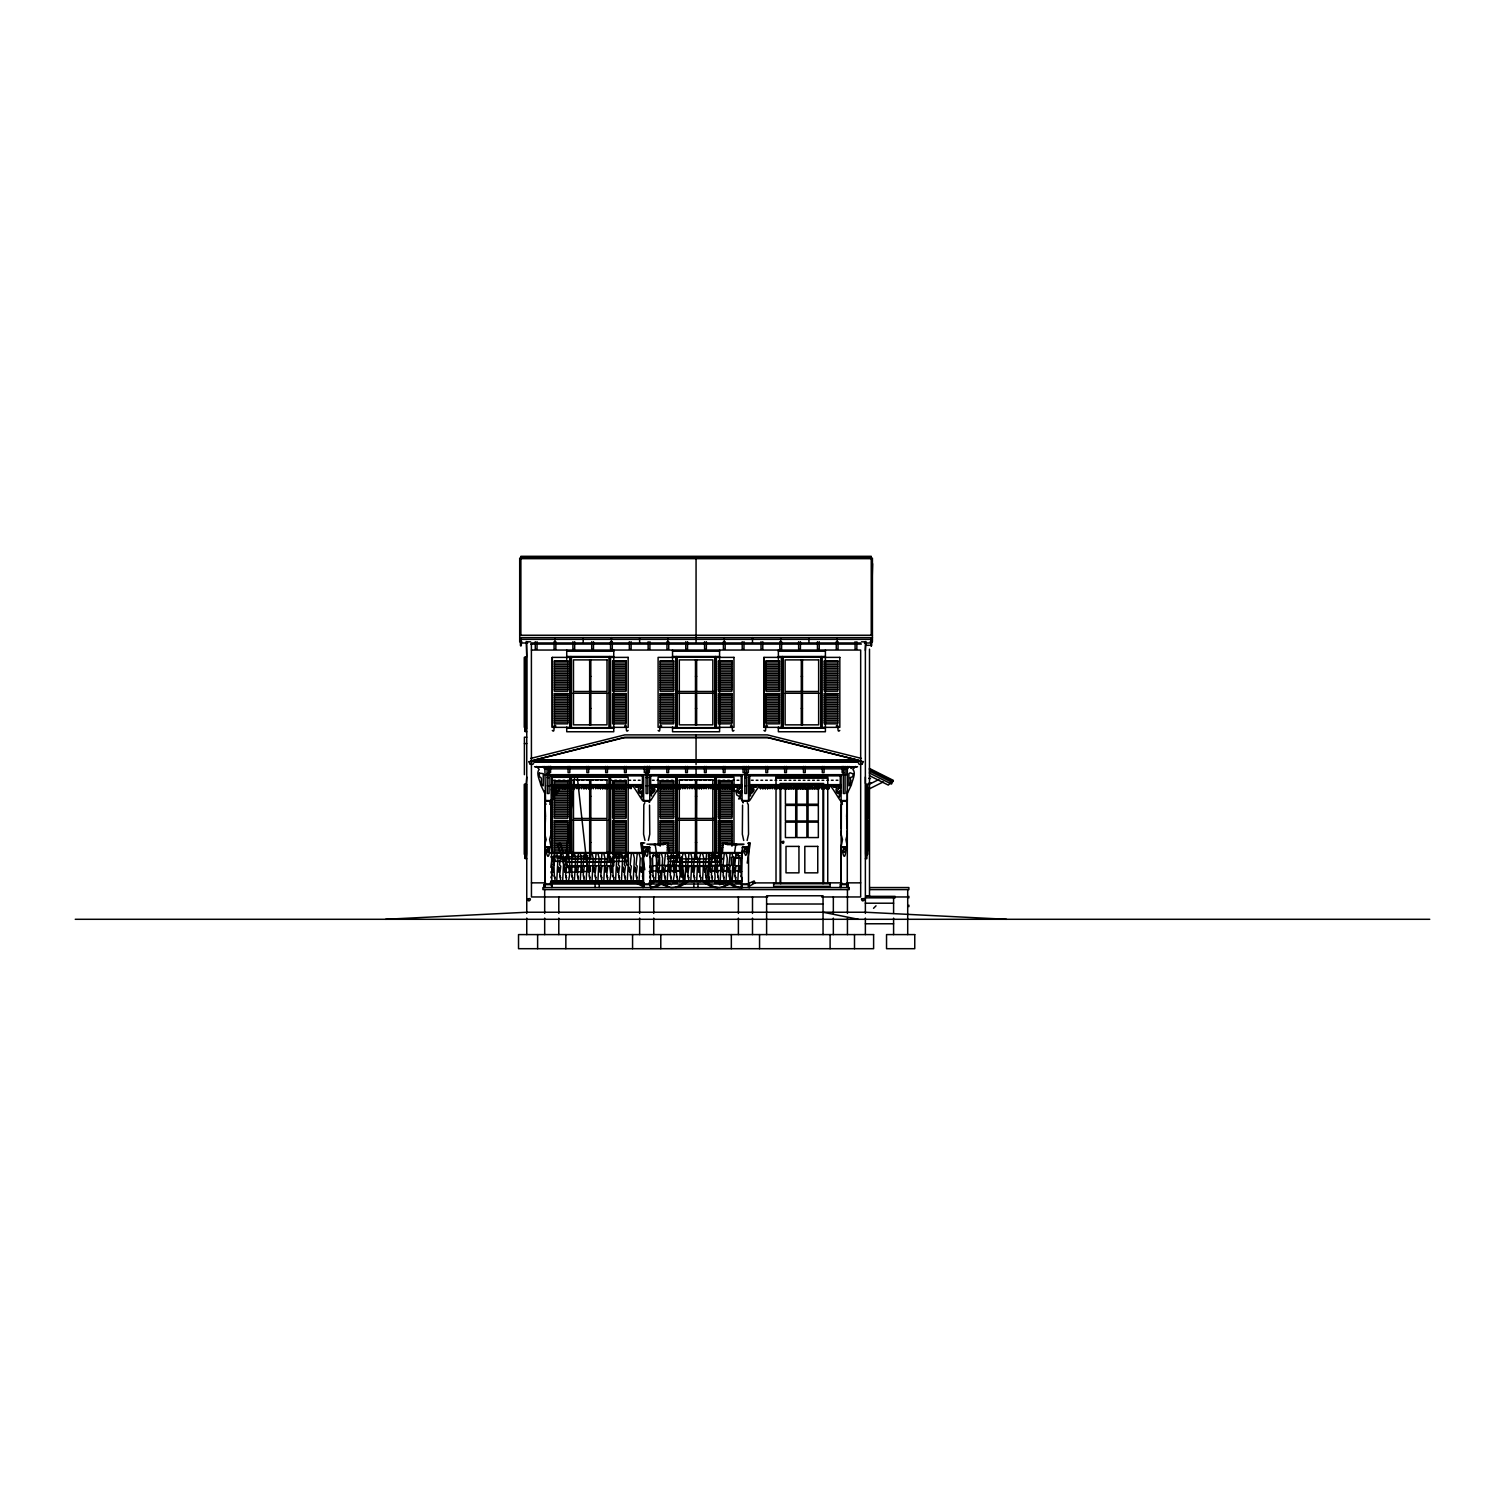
<?xml version="1.0" encoding="UTF-8"?>
<svg xmlns="http://www.w3.org/2000/svg" width="1505" height="1505" viewBox="0 0 1505 1505"><rect width="100%" height="100%" fill="white"/><g stroke="black" fill="none" stroke-linecap="round" stroke-linejoin="round"><path stroke-width="1.5" d="M845.377 800.98L847.315 800.547L847.296 766.44L847.296 774.68L544.829 774.68M525.057 726.031L525.038 731.28M525.057 853.015L525.038 858.264M742.341 884.018L741.476 887.555L741.476 884.601L749.396 884.601L748.662 884.018L749.396 887.555L748.662 884.018L544.678 884.018L543.945 887.555L543.945 884.601L551.884 884.601L551.131 884.018L551.884 887.555L550.999 774.68M650.198 887.517A69.606 34.803 -90 0 0 654.43 886.577L661.128 882.814L663.667 882.814L656.97 886.577A69.606 34.803 -90 0 1 650.611 887.593L649.765 847.127M748.662 884.018L748.531 887.555L748.531 847.127M544.81 833.845L545.487 817.629M841.126 833.845L841.314 830.741M566.256 853.015L573.744 787.454M573.8 784.763L574.797 775.602M706.541 881.497L709.231 857.323M709.081 881.497L709.57 877.152M729.455 881.497L730.659 870.643L710.285 870.643M731.994 881.497L734.685 857.323M624.631 726.031C627.905 722.325 624.688 734.139 628.149 730.433M624.631 860.07C627.905 856.364 624.688 868.178 628.149 864.472M730.452 726.031C733.913 722.325 730.696 734.139 733.97 730.433M836.272 726.031C839.545 722.325 836.329 734.139 839.79 730.433M550.981 834.24L549.607 839.639L550.886 846.167M847.315 834.24L845.923 839.639L847.221 846.167M725.861 842.951L723.322 842.951L721.215 856.59L716.982 856.119M734.591 852.451L735.851 844.192L737.3 844.644M747.195 863.099L750.243 843.252L748.775 842.951C748.568 849.253 745.652 858.922 745.088 854.125C740.855 850.908 747.628 844.568 747.439 851.134M741.476 887.555L742.341 847.127M840.26 885.203L840.994 884.018L840.241 887.555L840.975 884.018L847.447 884.018L848.18 887.555L847.428 884.018L848.18 885.203L847.315 884.018L848.162 884.601L840.241 884.601L841.107 884.018M554.461 791.536C552.391 795.806 550.096 781.189 552.542 795.995C552.166 792.533 553.934 794.734 556.286 790.163C556.587 784.632 550.322 791.066 554.611 789.975C551.695 788.413 558.035 788.94 554.461 791.103M568.25 787.454L567.479 788.789L566.689 787.454M613.494 787.642C613.946 784.5 611.839 791.16 611.369 787.454M674.071 787.454C672.49 787.792 671.738 787.792 670.158 787.454M718.75 787.454L717.979 788.789L717.189 787.454M571.392 858.207L572.615 853.297M683.138 853.297L681.916 858.207L682.461 875.684A2.239 2.239 0 0 0 683.138 877.697L683.138 881.422L679.018 881.422L680.166 874.762L679.112 866.165L680.241 864.886L680.241 858.207L679.018 856.815L679.301 820.244M841.351 804.78L842.386 804.197L841.408 802.353M570.828 787.792L569.831 788.789L569.041 787.454M589.64 787.792L588.643 788.789L587.853 787.454M676.648 787.792L675.651 788.789L674.861 787.454M695.461 787.792C692.902 787.077 693.222 788.244 691.322 787.454M841.22 846.167L842.518 839.639L841.126 834.24M550.811 830.741L550.981 833.845M847.127 830.741L847.315 833.845M550.868 877.697L552.015 874.762L550.868 871.884M649.633 877.697L650.781 874.762L649.633 871.884M554.423 798.967L551.884 798.478L550.999 801.13M841.314 829.029L841.351 805.119M525.283 728.307L525.283 731.693L526.75 731.75M525.283 855.292L525.283 858.678L526.75 858.734M873.54 908.305L876.023 905.803M561.591 786.08L554.367 786.475M660.356 786.08C656.744 790.464 652.643 797.706 650.649 800.472L649.765 801.13L649.765 774.68M759.385 786.08C755.679 790.388 751.748 797.763 749.697 800.472L748.813 801.13L748.813 774.68M550.868 867.35L552.279 856.721L552.354 861.387L569.962 861.387M649.633 867.35L650.856 864.886L650.856 858.207L649.633 856.815M555.891 795.336C558.129 790.539 558.882 790.106 560.932 786.325M543.945 884.601L544.81 884.018L544.829 887.555L544.829 847.127L550.266 846.976M550.811 829.029L550.755 804.78L549.739 804.197C553.727 799.945 542.082 799.926 546.052 804.197L545.036 804.78L545.544 816.82M861.989 764.145L863.456 761.605L528.669 761.605L530.136 764.145M564.337 787.454L565.127 788.789L565.899 787.454M571.166 787.642L570.997 786.551L570.828 787.642M578.447 787.454C580.027 787.792 580.78 787.792 582.36 787.454M583.15 787.454L583.94 788.789L584.711 787.454M585.501 787.454L586.292 788.789L587.063 787.454M590.205 787.454C591.785 787.792 592.537 787.792 594.118 787.454M594.908 787.454C596.488 787.792 597.24 787.792 598.821 787.454M599.611 787.454L600.401 788.789L601.172 787.454M601.962 787.454L602.752 788.789L603.524 787.454M604.314 787.454L605.104 788.789L605.875 787.454M606.666 787.454C607.136 791.16 609.243 784.5 608.791 787.642M616.072 787.454C617.652 787.792 618.405 787.792 619.985 787.454M620.775 787.454L621.565 788.789L622.336 787.454M623.126 787.454L623.917 788.789L624.688 787.454M625.478 787.454L626.268 788.789L627.039 787.454M627.83 787.454C629.316 786.776 631.141 789.899 632.138 785.836M663.103 787.454L663.893 788.789L664.664 787.454M665.455 787.454C667.035 787.792 667.787 787.792 669.368 787.454M677.212 787.454L678.002 788.789L678.774 787.454M679.564 787.454L680.354 788.789L681.125 787.454M681.916 787.454C683.496 787.792 684.248 787.792 685.829 787.454M686.619 787.454C688.199 787.792 688.951 787.792 690.532 787.454M696.025 787.454L696.815 788.789L697.586 787.454M698.376 787.454L699.167 788.789L699.938 787.454M700.728 787.454L701.518 788.789L702.289 787.454M703.08 787.454C704.66 787.792 705.412 787.792 706.993 787.454M707.783 787.454C709.363 787.792 710.115 787.792 711.696 787.454M712.486 787.454L713.276 788.789L714.047 787.454M714.837 787.454L715.627 788.789L716.399 787.454M719.541 787.454C721.121 787.792 721.873 787.792 723.454 787.454M724.244 787.454C725.824 787.792 726.576 787.792 728.157 787.454M728.947 787.454L730 788.658L730.903 785.836M762.151 787.454L762.922 788.789L763.693 787.454M764.502 787.454L765.274 788.789L766.045 787.454M766.854 787.454L767.625 788.789L768.397 787.454M769.206 787.454C770.786 787.792 771.519 787.792 773.1 787.454M773.909 787.454C774.379 791.16 776.486 784.5 776.034 787.642M778.612 787.454C779.082 791.16 781.189 784.5 780.738 787.642M783.315 787.454L784.086 788.789L784.857 787.454M785.666 787.454L786.438 788.789L787.209 787.454M788.018 787.454L788.789 788.789L789.561 787.454M790.37 787.454C791.95 787.792 792.684 787.792 794.264 787.454M795.073 787.454C796.653 787.792 797.387 787.792 798.967 787.454M799.776 787.454L800.547 788.789L801.318 787.454M802.127 787.454L802.899 788.789L803.67 787.454M804.479 787.454L805.25 788.789L806.022 787.454M806.831 787.454C808.411 787.792 809.144 787.792 810.725 787.454M811.534 787.454C813.114 787.792 813.848 787.792 815.428 787.454M816.237 787.454C817.817 787.792 818.551 787.792 820.131 787.454M820.94 787.454L821.711 788.789L822.483 787.454M823.291 787.454L824.063 788.789L824.834 787.454M825.643 787.454L826.414 788.789L827.186 787.454M643.594 884.018L642.71 887.555L643.312 881.083L550.868 881.083M613.758 856.815L612.535 858.207L613.081 875.684A2.239 2.239 0 0 0 613.758 877.697L613.758 881.422L609.657 881.422L610.804 874.762L609.732 866.165L610.88 864.886L610.88 858.207L609.657 856.815M677.25 856.815L676.027 858.207L676.573 875.684A2.239 2.239 0 0 0 677.25 877.697L677.25 881.422L673.149 881.422L674.296 874.762L673.224 866.165L674.372 864.886L673.149 853.297M718.412 856.815L717.189 858.207L717.735 875.684A2.239 2.239 0 0 0 718.412 877.697L718.412 881.422L714.292 881.422C716.7 875.477 712.58 869.815 715.515 864.886L715.458 776.43L676.667 776.43L676.667 862.271M727.799 884.169L723.755 886.295M730.339 884.169L719.973 887.593A69.606 34.803 -90 0 1 713.615 886.577L706.917 882.814L704.378 882.814L711.075 886.577A69.606 34.803 -90 0 0 717.434 887.593M555.853 726.031C552.354 722.344 555.646 734.101 552.316 730.433M661.673 726.031C658.174 722.344 661.466 734.101 658.136 730.433M767.494 726.031C763.994 722.344 767.287 734.101 763.957 730.433M553.69 862.045L554.329 859.449L555.853 860.07M552.316 864.472L553.953 864.923L554.085 861.838M649.539 805.119L649.765 834.24L648.373 840.448M847.089 805.119L846.581 816.82M869.589 784.143L878.882 779.496M869.495 788.789L883.266 781.904M851.924 768.284L850.814 768.415M561.591 785.836L562.494 788.658L563.547 787.454M571.166 787.792L572.182 788.789L572.954 787.454M573.518 787.792C576.076 787.077 575.757 788.244 577.657 787.454M608.791 787.792L609.807 788.789L610.579 787.454M613.494 787.792L614.51 788.789L615.282 787.454M660.356 785.836L661.259 788.658L662.313 787.454M759.385 785.836L760.307 788.658L761.342 787.454M776.034 787.792L777.032 788.789L777.803 787.454M780.738 787.792L781.735 788.789L782.506 787.454M827.769 787.792L829.029 788.658L829.951 785.836M725.542 882.739L719.484 884.733M749.208 886.295L754.946 882.908L754.306 881.065A5.813 2.897 -90 0 0 753.723 881.121L746.988 884.319M734.12 788.564L734.045 791.329L735.682 790.445L736.773 795.016L739.858 796.766L738.654 798.967L741.194 798.478L742.078 801.13L742.078 774.68M653.659 844.644L655.108 844.192L657.008 856.59M530.644 761.003L624.782 737.243L767.343 737.243L861.481 761.003M871.696 642.296L870.379 641.694M530.663 758.426L624.782 734.892L767.343 734.892L861.443 758.426M535.724 759.799L623.597 737.826M549.08 800.98L550.999 800.547L544.829 800.547L546.729 800.98M647.846 800.98L649.765 800.547L643.594 800.547L645.495 800.98M546.729 847.127L544.829 847.578L550.999 847.578L549.08 847.127M746.612 800.98L748.531 800.547L742.341 800.547L744.26 800.98M645.495 847.127L643.594 847.578L649.765 847.578L647.846 847.127M744.26 847.127L742.341 847.578L748.531 847.578L746.612 847.127M843.026 847.127L841.107 847.578L847.296 847.578L845.377 847.127M644.78 869.721L640.716 843.252L644.723 842.951M669.029 852.037L667.637 842.951L663.63 843.252L663.837 844.644L649.577 844.644M557.866 845.189L560.744 844.738M866.203 895.983L869.495 895.964L869.495 649.144M651.74 866.09L655.71 865.62M665.361 865.996L669.913 865.431M652.756 855.649L656.989 855.179M655.296 855.649L659.547 855.179M667.185 856.59L679.903 855.179M669.725 856.59L673.977 856.119M677.72 857.549L667.505 858.678L678.228 857.775M649.257 871.508L655.71 870.849M659.961 871.715L670.477 870.643L670.101 867.181M672.566 871.715L679.018 871.056M846.562 846.976L841.126 847.052L841.107 887.555L840.975 884.018M562.23 859.374L590.148 857.775L589.998 855.724M564.732 867.538L590.355 865.977L590.355 871.245L566.256 872.467L557.433 843.797L560.368 843.496L563.359 853.241M561.591 857.304L587.815 855.856M385.656 919.292L526.75 912.237L865.375 912.237L1006.469 919.292M865.958 895.945L869.495 895.814M520.88 558.073L871.245 558.073M520.88 557.038L871.245 557.038M520.88 558.656L871.245 558.656M871.997 584.843L872.58 563.679M519.695 635.242L872.43 635.242M519.695 637.593L872.43 637.593M520.88 639.343L871.245 639.343L871.188 642.221M521.746 641.694L520.429 642.296M527.578 641.826L530.625 641.826M861.5 641.826L864.547 641.826M871.696 642.447L870.379 641.92M520.88 642.992L527.691 642.992M860.672 642.955L531.397 642.955L531.453 896.961L767.644 896.961M864.434 642.992L871.245 642.992L871.188 645.852M530.776 644.084L535.272 644.084M537.04 644.084L554.085 644.084M555.853 644.084L572.897 644.084M574.665 644.084L591.71 644.084M593.478 644.084L610.522 644.084M612.29 644.084L629.335 644.084M631.103 644.084L648.147 644.084M649.915 644.084L666.96 644.084M668.728 644.084L685.772 644.084M687.54 644.084L704.585 644.084M706.353 644.084L723.397 644.084M725.165 644.084L742.21 644.084M743.978 644.084L761.022 644.084M762.79 644.084L779.835 644.084M781.603 644.084L798.647 644.084M800.415 644.084L817.46 644.084M819.228 644.084L836.272 644.084M838.04 644.084L855.085 644.084M856.853 644.084L861.349 644.084M865.958 645.288L869.495 645.288M531.453 650.047L860.672 650.047L860.672 896.961L821.636 896.961M865.375 650.386L865.958 641.544M566.727 651.214L613.758 651.214M672.547 651.214L719.578 651.214M778.367 651.214L825.398 651.214M526.75 656.5L526.167 641.544M566.727 656.5L613.758 656.5M672.547 656.5L719.578 656.5M778.367 656.5L825.398 656.5M552.279 657.384L569.962 657.384L569.962 727.348L552.279 727.348L552.279 657.384L552.354 727.348M763.919 657.384L781.603 657.384L781.603 727.348L763.919 727.348L763.919 657.384L763.994 727.348M524.737 660.921L525.847 660.921M554.367 661.241L567.874 661.241M612.61 661.241L626.118 661.241M660.187 661.241L673.694 661.241M718.431 661.241L731.938 661.241M766.007 661.241L779.515 661.241M824.251 661.241L837.758 661.241M554.367 663.009L567.874 663.009M612.61 663.009L626.118 663.009M660.187 663.009L673.694 663.009M718.431 663.009L731.938 663.009M766.007 663.009L779.515 663.009M824.251 663.009L837.758 663.009M554.367 664.777L567.874 664.777M612.61 664.777L626.118 664.777M660.187 664.777L673.694 664.777M718.431 664.777L731.938 664.777M766.007 664.777L779.515 664.777M824.251 664.777L837.758 664.777M554.367 666.546L567.874 666.546M612.61 666.546L626.118 666.546M660.187 666.546L673.694 666.546M718.431 666.546L731.938 666.546M766.007 666.546L779.515 666.546M824.251 666.546L837.758 666.546M554.367 668.295L567.874 668.295M612.61 668.295L626.118 668.295M660.187 668.295L673.694 668.295M718.431 668.295L731.938 668.295M766.007 668.295L779.515 668.295M824.251 668.295L837.758 668.295M554.367 670.064L567.874 670.064M612.61 670.064L626.118 670.064M660.187 670.064L673.694 670.064M718.431 670.064L731.938 670.064M766.007 670.064L779.515 670.064M824.251 670.064L837.758 670.064M554.367 671.832L567.874 671.832M612.61 671.832L626.118 671.832M660.187 671.832L673.694 671.832M718.431 671.832L731.938 671.832M766.007 671.832L779.515 671.832M824.251 671.832L837.758 671.832M554.367 673.6L567.874 673.6M612.61 673.6L626.118 673.6M660.187 673.6L673.694 673.6M718.431 673.6L731.938 673.6M766.007 673.6L779.515 673.6M824.251 673.6L837.758 673.6M554.367 675.35L567.874 675.35M612.61 675.35L626.118 675.35M660.187 675.35L673.694 675.35M718.431 675.35L731.938 675.35M766.007 675.35L779.515 675.35M824.251 675.35L837.758 675.35M589.659 676.347L590.825 676.347M695.479 676.347L696.646 676.347M801.3 676.347L802.466 676.347M554.367 677.118L567.874 677.118M612.61 677.118L626.118 677.118M660.187 677.118L673.694 677.118M718.431 677.118L731.938 677.118M766.007 677.118L779.515 677.118M824.251 677.118L837.758 677.118M554.367 678.887L567.874 678.887M612.61 678.887L626.118 678.887M660.187 678.887L673.694 678.887M718.431 678.887L731.938 678.887M766.007 678.887L779.515 678.887M824.251 678.887L837.758 678.887M554.367 680.655L567.874 680.655M612.61 680.655L626.118 680.655M660.187 680.655L673.694 680.655M718.431 680.655L731.938 680.655M766.007 680.655L779.515 680.655M824.251 680.655L837.758 680.655M554.367 682.405L567.874 682.405M612.61 682.405L626.118 682.405M660.187 682.405L673.694 682.405M718.431 682.405L731.938 682.405M766.007 682.405L779.515 682.405M824.251 682.405L837.758 682.405M554.367 684.173L567.874 684.173M612.61 684.173L626.118 684.173M660.187 684.173L673.694 684.173M718.431 684.173L731.938 684.173M766.007 684.173L779.515 684.173M824.251 684.173L837.758 684.173M554.367 685.941L567.874 685.941M612.61 685.941L626.118 685.941M660.187 685.941L673.694 685.941M718.431 685.941L731.938 685.941M766.007 685.941L779.515 685.941M824.251 685.941L837.758 685.941M554.367 687.71L567.874 687.71M612.61 687.71L626.118 687.71M660.187 687.71L673.694 687.71M718.431 687.71L731.938 687.71M766.007 687.71L779.515 687.71M824.251 687.71L837.758 687.71M554.367 689.459L567.874 689.459M612.61 689.459L626.118 689.459M660.187 689.459L673.694 689.459M718.431 689.459L731.938 689.459M766.007 689.459L779.515 689.459M824.251 689.459L837.758 689.459M524.737 691.19L525.847 691.19M677.25 691.491L714.875 691.491M571.43 693.259L609.055 693.259M677.25 693.259L714.875 693.259M783.07 693.259L820.695 693.259M524.737 693.542L525.847 693.542M554.367 693.899L567.874 693.899M612.61 693.899L626.118 693.899M660.187 693.899L673.694 693.899M718.431 693.899L731.938 693.899M766.007 693.899L779.515 693.899M824.251 693.899L837.758 693.899M554.367 695.667L567.874 695.667M612.61 695.667L626.118 695.667M660.187 695.667L673.694 695.667M718.431 695.667L731.938 695.667M766.007 695.667L779.515 695.667M824.251 695.667L837.758 695.667M554.367 697.436L567.874 697.436M612.61 697.436L626.118 697.436M660.187 697.436L673.694 697.436M718.431 697.436L731.938 697.436M766.007 697.436L779.515 697.436M824.251 697.436L837.758 697.436M554.367 699.204L567.874 699.204M612.61 699.204L626.118 699.204M660.187 699.204L673.694 699.204M718.431 699.204L731.938 699.204M766.007 699.204L779.515 699.204M824.251 699.204L837.758 699.204M554.367 700.954L567.874 700.954M612.61 700.954L626.118 700.954M660.187 700.954L673.694 700.954M718.431 700.954L731.938 700.954M766.007 700.954L779.515 700.954M824.251 700.954L837.758 700.954M554.367 702.722L567.874 702.722M612.61 702.722L626.118 702.722M660.187 702.722L673.694 702.722M718.431 702.722L731.938 702.722M766.007 702.722L779.515 702.722M824.251 702.722L837.758 702.722M554.367 704.491L567.874 704.491M612.61 704.491L626.118 704.491M660.187 704.491L673.694 704.491M718.431 704.491L731.938 704.491M766.007 704.491L779.515 704.491M824.251 704.491L837.758 704.491M554.367 706.259L567.874 706.259M612.61 706.259L626.118 706.259M660.187 706.259L673.694 706.259M718.431 706.259L731.938 706.259M766.007 706.259L779.515 706.259M824.251 706.259L837.758 706.259M554.367 708.008L567.874 708.008M612.61 708.008L626.118 708.008M660.187 708.008L673.694 708.008M718.431 708.008L731.938 708.008M766.007 708.008L779.515 708.008M824.251 708.008L837.758 708.008M589.659 708.385L590.825 708.385M695.479 708.385L696.646 708.385M801.3 708.385L802.466 708.385M554.367 709.777L567.874 709.777M612.61 709.777L626.118 709.777M660.187 709.777L673.694 709.777M718.431 709.777L731.938 709.777M766.007 709.777L779.515 709.777M824.251 709.777L837.758 709.777M554.367 711.545L567.874 711.545M612.61 711.545L626.118 711.545M660.187 711.545L673.694 711.545M718.431 711.545L731.938 711.545M766.007 711.545L779.515 711.545M824.251 711.545L837.758 711.545M554.367 713.314L567.874 713.314M612.61 713.314L626.118 713.314M660.187 713.314L673.694 713.314M718.431 713.314L731.938 713.314M766.007 713.314L779.515 713.314M824.251 713.314L837.758 713.314M554.367 715.063L567.874 715.063M612.61 715.063L626.118 715.063M660.187 715.063L673.694 715.063M718.431 715.063L731.938 715.063M766.007 715.063L779.515 715.063M824.251 715.063L837.758 715.063M554.367 716.832L567.874 716.832M612.61 716.832L626.118 716.832M660.187 716.832L673.694 716.832M718.431 716.832L731.938 716.832M766.007 716.832L779.515 716.832M824.251 716.832L837.758 716.832M554.367 718.6L567.874 718.6M612.61 718.6L626.118 718.6M660.187 718.6L673.694 718.6M718.431 718.6L731.938 718.6M766.007 718.6L779.515 718.6M824.251 718.6L837.758 718.6M554.367 720.368L567.874 720.368M612.61 720.368L626.118 720.368M660.187 720.368L673.694 720.368M718.431 720.368L731.938 720.368M766.007 720.368L779.515 720.368M824.251 720.368L837.758 720.368M554.367 722.118L567.874 722.118M612.61 722.118L626.118 722.118M660.187 722.118L673.694 722.118M718.431 722.118L731.938 722.118M766.007 722.118L779.515 722.118M824.251 722.118L837.758 722.118M524.737 723.83L525.847 723.83M675.783 727.348L658.099 727.348L658.099 657.384L675.783 657.384L675.707 727.348M525.038 728.232L526.75 728.232M566.727 728.232L613.758 728.232M672.547 728.232L719.578 728.232M778.367 728.232L825.398 728.232M526.75 737.205L524.398 737.205L524.398 774.68M622.43 737.826L769.695 737.826M524.398 743.564L526.75 743.564M857.643 759.837L534.463 759.837L534.538 762.151L857.568 762.151L857.568 759.799L534.538 759.799L534.463 761.605A2.86 2.86 0 0 1 534.369 762.339M534.538 760.382L857.568 760.382M534.538 766.741L857.568 766.741M547.03 768.829L544.528 768.829L543.023 766.44M568.062 768.829L550.849 768.829L550.849 766.44M569.812 768.829L586.875 768.829M588.624 768.829L605.687 768.829M607.437 768.829L624.5 768.829M626.249 768.829L644.309 768.829M666.828 768.829L649.614 768.829L649.614 766.44M668.577 768.829L685.64 768.829M687.39 768.829L704.453 768.829M706.202 768.829L723.265 768.829M725.015 768.829L743.075 768.829M765.857 768.829L748.643 768.829L748.643 766.44M767.625 768.829L784.669 768.829M786.438 768.829L803.482 768.829M805.25 768.829L822.294 768.829M824.063 768.829L842.123 768.829M845.076 768.829L847.578 768.829L849.102 766.44M547.312 769.337L549.08 769.337M646.078 769.337L647.846 769.337M744.843 769.337L746.612 769.337M843.327 769.337L845.076 769.337M646.078 772.611L644.309 772.611L644.309 766.44M744.843 772.611L743.075 772.611L743.075 766.44M746.612 772.611L748.361 772.611L748.361 766.44M843.891 772.611L842.123 772.611L842.123 766.44M547.312 773.363L549.08 773.363M646.078 773.363L647.846 773.363M744.843 773.363L746.612 773.363M550.999 775.846L643.312 775.846M649.765 775.846L742.078 775.846M748.813 775.846L841.107 775.846M526.75 777.032L526.167 783.484M865.375 777.032L865.375 783.484M675.783 777.314L658.099 777.314L658.174 845.039M547.312 777.539L549.08 777.539M646.078 777.539L647.846 777.539M744.843 777.539L746.612 777.539M776.016 778.198L827.75 778.198M868.667 778.386L870.53 778.518M553.652 780.267L555.42 780.267M558.355 780.267L560.123 780.267M563.058 780.267L564.827 780.267M567.761 780.267L569.53 780.267M572.464 780.267L574.233 780.267M577.168 780.267L578.936 780.267M581.871 780.267L583.639 780.267M586.574 780.267L588.342 780.267M591.277 780.267L593.045 780.267M595.98 780.267L597.748 780.267M600.683 780.267L602.452 780.267M605.386 780.267L607.155 780.267M610.089 780.267L611.858 780.267M614.793 780.267L616.561 780.267M619.496 780.267L621.264 780.267M624.199 780.267L625.967 780.267M628.902 780.267L630.67 780.267M633.605 780.267L635.373 780.267M638.308 780.267L640.077 780.267M652.418 780.267L654.186 780.267M657.121 780.267L658.889 780.267M661.824 780.267L663.592 780.267M666.527 780.267L668.295 780.267M671.23 780.267L672.998 780.267M675.933 780.267L677.702 780.267M680.636 780.267L682.405 780.267M685.339 780.267L687.108 780.267M690.043 780.267L691.811 780.267M694.746 780.267L696.514 780.267M699.449 780.267L701.217 780.267M704.152 780.267L705.92 780.267M708.855 780.267L710.623 780.267M713.558 780.267L715.327 780.267M718.261 780.267L720.03 780.267M722.964 780.267L724.733 780.267M727.668 780.267L729.436 780.267M732.371 780.267L734.139 780.267M737.074 780.267L738.842 780.267M751.465 780.267L753.234 780.267M756.168 780.267L757.937 780.267M760.872 780.267L762.64 780.267M765.575 780.267L767.343 780.267M770.278 780.267L772.046 780.267M774.981 780.267L776.749 780.267M779.684 780.267L781.452 780.267M784.387 780.267L786.156 780.267M789.09 780.267L790.859 780.267M793.793 780.267L795.562 780.267M798.497 780.267L800.265 780.267M803.2 780.267L804.968 780.267M807.903 780.267L809.671 780.267M812.606 780.267L814.374 780.267M817.309 780.267L819.077 780.267M822.012 780.267L823.781 780.267M826.715 780.267L828.484 780.267M831.418 780.267L833.187 780.267M836.122 780.267L837.89 780.267M554.367 781.17L567.874 781.17M612.61 781.17L626.118 781.17M660.187 781.17L673.694 781.17M718.431 781.17L731.938 781.17M554.367 782.939L567.874 782.939M612.61 782.939L626.118 782.939M660.187 782.939L673.694 782.939M718.431 782.939L731.938 782.939M868.78 783.183L871.15 783.183M780.719 784.086L823.047 784.086M550.999 784.669L643.312 784.669M649.765 784.669L742.078 784.669M748.813 784.669L841.107 784.669M547.312 785.836L549.08 785.836M550.999 785.836L643.312 785.836M646.078 785.836L647.846 785.836M649.765 785.836L742.078 785.836M744.843 785.836L746.612 785.836M748.813 785.836L841.107 785.836M612.61 786.475L619.364 786.475M666.941 786.475L673.694 786.475M720.669 786.475L732.145 786.325L734.12 788.263M524.737 787.905L525.847 787.905M866.316 787.905L867.651 787.905L867.651 818.174L866.316 818.174M554.367 788.225L567.874 788.225M612.61 788.225L626.118 788.225M660.187 788.225L673.694 788.225M718.431 788.225L731.938 788.225M795.712 788.789L785.422 788.789L785.422 804.216L795.712 804.216L795.844 785.836M554.367 789.993L567.874 789.993M612.61 789.993L626.118 789.993M660.187 789.993L673.694 789.993M718.431 789.993L731.938 789.993M554.367 791.762L567.874 791.762M612.61 791.762L626.118 791.762M660.187 791.762L673.694 791.762M718.431 791.762L731.938 791.762M544.829 793.492L540.765 785.008C540.333 781.396 535.554 773.119 539.204 769.488L536.589 766.44M554.367 793.53L567.874 793.53M612.61 793.53L626.118 793.53M660.187 793.53L673.694 793.53M718.431 793.53L731.938 793.53M847.296 793.492L851.36 785.008C851.792 781.396 856.571 773.119 852.902 769.488L855.517 766.44M554.367 795.28L567.874 795.28M612.61 795.28L626.118 795.28M660.187 795.28L673.694 795.28M718.431 795.28L731.938 795.28M589.659 796.277L590.825 796.277M695.479 796.277L696.646 796.277M554.367 797.048L567.874 797.048M612.61 797.048L626.118 797.048M660.187 797.048L673.694 797.048M718.431 797.048L731.938 797.048M554.367 798.816L567.874 798.816M612.61 798.816L626.118 798.816M660.187 798.816L673.694 798.816M718.431 798.816L731.938 798.816M554.367 800.585L567.874 800.585M612.61 800.585L626.118 800.585M660.187 800.585L673.694 800.585M718.431 800.585L731.938 800.585M847.296 800.547L841.107 800.547L843.026 800.98M644.479 801.13L648.881 801.13M743.225 801.13L747.646 801.13M554.367 802.334L567.874 802.334M612.61 802.334L626.118 802.334M660.187 802.334L673.694 802.334M718.431 802.334L731.938 802.334M554.367 804.103L567.874 804.103M612.61 804.103L626.118 804.103M660.187 804.103L673.694 804.103M718.431 804.103L731.938 804.103M554.367 805.871L567.874 805.871M612.61 805.871L626.118 805.871M660.187 805.871L673.694 805.871M718.431 805.871L731.938 805.871M554.367 807.639L567.874 807.639M612.61 807.639L626.118 807.639M660.187 807.639L673.694 807.639M718.431 807.639L731.938 807.639M554.367 809.389L567.874 809.389M612.61 809.389L626.118 809.389M660.187 809.389L673.694 809.389M718.431 809.389L731.938 809.389M554.367 811.157L567.874 811.157M612.61 811.157L626.118 811.157M660.187 811.157L673.694 811.157M718.431 811.157L731.938 811.157M554.367 812.926L567.874 812.926M612.61 812.926L626.118 812.926M660.187 812.926L673.694 812.926M718.431 812.926L731.938 812.926M554.367 814.694L567.874 814.694M612.61 814.694L626.118 814.694M660.187 814.694L673.694 814.694M718.431 814.694L731.938 814.694M554.367 816.444L567.874 816.444M612.61 816.444L626.118 816.444M660.187 816.444L673.694 816.444M718.431 816.444L731.938 816.444M524.737 818.174L525.847 818.174M677.25 818.475L714.875 818.475M571.43 820.244L609.055 820.244M677.25 820.244L714.875 820.244M524.737 820.526L525.847 820.526M866.316 820.526L867.651 820.526L867.651 850.814L866.316 850.814M554.367 820.883L567.874 820.883M612.61 820.883L626.118 820.883M660.187 820.883L673.694 820.883M718.431 820.883L731.938 820.883M554.367 822.652L567.874 822.652M612.61 822.652L626.118 822.652M660.187 822.652L673.694 822.652M718.431 822.652L731.938 822.652M554.367 824.42L567.874 824.42M612.61 824.42L626.118 824.42M660.187 824.42L673.694 824.42M718.431 824.42L731.938 824.42M554.367 826.189L567.874 826.189M612.61 826.189L626.118 826.189M660.187 826.189L673.694 826.189M718.431 826.189L731.938 826.189M554.367 827.938L567.874 827.938M612.61 827.938L626.118 827.938M660.187 827.938L673.694 827.938M718.431 827.938L731.938 827.938M554.367 829.707L567.874 829.707M612.61 829.707L626.118 829.707M660.187 829.707L673.694 829.707M718.431 829.707L731.938 829.707M554.367 831.475L567.874 831.475M612.61 831.475L626.118 831.475M660.187 831.475L673.694 831.475M718.431 831.475L731.938 831.475M554.367 833.243L567.874 833.243M612.61 833.243L626.118 833.243M660.187 833.243L673.694 833.243M718.431 833.243L731.938 833.243M554.367 834.993L567.874 834.993M612.61 834.993L626.118 834.993M660.187 834.993L673.694 834.993M718.431 834.993L731.938 834.993M554.367 836.761L567.874 836.761M612.61 836.761L626.118 836.761M660.187 836.761L673.694 836.761M718.431 836.761L731.938 836.761M554.367 838.53L567.874 838.53M612.61 838.53L626.118 838.53M660.187 838.53L673.694 838.53M718.431 838.53L731.938 838.53M554.367 840.298L567.874 840.298M612.61 840.298L626.118 840.298M660.187 840.298L673.694 840.298M718.431 840.298L731.938 840.298M554.367 842.048L567.874 842.048M612.61 842.048L626.118 842.048M660.187 842.048L673.694 842.048M718.431 842.048L731.938 842.048M589.659 842.424L590.825 842.424M695.479 842.424L696.646 842.424M665.097 842.951L667.637 842.951M640.716 843.252L643.256 843.252M747.703 843.252L750.243 843.252M554.367 843.816L567.874 843.816M612.61 843.816L626.118 843.816M660.187 843.816L673.694 843.816M718.431 843.816L731.938 843.816M646.943 844.192L665.285 844.192M725.673 844.192L743.997 844.192M743.414 844.644L727.122 844.644L727.329 843.252L723.322 842.951M554.367 845.584L567.874 845.584M612.61 845.584L626.118 845.584M666.941 845.584L673.694 845.584M718.431 845.584L722.927 845.584M644.328 846.976L649.031 846.976M743.094 846.976L747.797 846.976M554.367 847.353L567.874 847.353M612.61 847.353L626.118 847.353M666.941 847.353L673.694 847.353M718.431 847.353L722.927 847.353M554.367 849.102L567.874 849.102M612.61 849.102L626.118 849.102M666.941 849.102L673.694 849.102M718.431 849.102L722.927 849.102M524.737 850.814L525.847 850.814M554.367 850.871L567.874 850.871M612.61 850.871L626.118 850.871M666.941 850.871L673.694 850.871M718.431 850.871L722.927 850.871M550.999 852.564L643.162 852.564M649.765 852.564L741.927 852.564M612.61 852.639L621.621 852.639M550.868 853.297L643.162 853.297M649.633 853.297L741.927 853.297M612.61 854.407L621.621 854.407M525.038 855.216L526.524 855.216M865.601 855.216L867.087 855.216M554.367 856.157L561.12 856.157M612.61 856.157L626.118 856.157M657.064 857.229L659.623 857.229L659.717 865.431L680.091 865.431L679.188 857.323L682.536 857.229M733.876 857.229L731.336 857.229L731.242 865.431L710.868 865.431L711.771 857.323L708.422 857.229L708.498 855.179L712.749 855.649M561.083 857.869L554.329 857.869L554.329 820.526L567.837 820.526L567.837 857.869M612.629 857.869L626.136 857.869L626.136 820.526L612.629 820.526L612.629 853.203M573.48 858.885L607.004 858.885M681.615 858.885L710.511 858.885M865.375 858.734L866.842 858.678L867.087 852.15M669.104 861.387L675.783 861.387M716.342 861.387L720.801 861.387M571.43 861.688L609.055 861.688L609.055 777.032L571.43 777.032L571.938 875.684A2.239 2.239 0 0 0 572.615 877.697L572.615 881.422L568.495 881.422L569.643 874.762L568.589 866.165L569.718 864.886L568.495 853.297M566.727 862.271L613.758 862.271M672.547 862.271L719.578 862.271M682.442 866.391L685.452 866.391M686.092 866.391L697.906 866.391M700.596 866.391L703.907 866.391M705.375 866.391L709.683 866.391M649.633 881.083L742.078 881.083M550.868 881.422L554.969 881.422L554.969 877.697A2.239 2.239 0 0 1 554.292 875.684L553.746 858.207L554.969 853.297M649.633 881.422L653.734 881.422L653.734 877.697A2.239 2.239 0 0 1 653.057 875.684L652.512 858.207L653.734 853.297M550.999 881.968L643.312 881.968M649.765 881.968L742.078 881.968M531.453 882.852L545.562 882.852M550.266 882.852L644.328 882.852M649.031 882.852L653.734 882.852M672.547 882.852L677.25 882.852M714.875 882.852L724.281 882.852M736.039 882.852L740.742 882.852M752.406 882.908L841.859 882.852M846.562 882.852L860.672 882.852M773.664 883.736L830.102 883.736M869.946 887.555L908.888 887.555L908.888 889.606L870.078 889.606M869.946 896.359L895.136 896.359M870.078 896.961L907.703 896.961M865.375 897.845L895.136 897.845M865.375 903.207L893.594 903.207M766.609 904.016L823.047 904.016M75.25 919.292L1429.75 919.292M865.375 923.769L893.594 923.769M545.544 801.13L544.829 766.44M735.249 870.849L741.702 871.508M728.89 871.489L720.481 870.643L721.045 865.431L725.598 865.996M709.796 870.849L718.393 871.715M736.077 855.404L740.328 855.875M736.152 857.549L742.285 858.226M711.056 855.179L721.648 856.345M735.644 857.775L741.777 858.452M713.238 857.549L723.454 858.678L712.73 857.775M735.249 865.62L741.194 866.334M823.047 912.237L858.32 919.292M671.475 884.733L665.417 882.739M768.509 737.826L856.401 759.799M669.292 886.972L663.159 884.169M643.971 884.319L639.945 882.739M643.82 886.972L635.994 882.908M637.236 881.121L637.368 881.178A5.813 2.897 90 0 0 636.653 881.065M644.291 886.295L640.246 884.169M869.363 768.397L893.349 780.38L891.506 784.067L869.269 772.949M869.307 769.337L892.954 781.17M869.401 771.03L891.506 782.092L888.289 785.083L869.495 775.677M742.567 805.119L742.341 834.24L743.733 840.448M660.62 884.169L670.985 887.593A69.606 34.803 90 0 0 677.325 886.577L684.041 882.814L686.581 882.814L679.884 886.577A69.606 34.803 90 0 1 675.651 887.517M696.664 856.815L697.887 858.207L696.664 881.422L700.766 881.422L700.766 877.697A2.239 2.239 0 0 1 700.088 875.684L699.543 858.207L700.766 853.297M550.868 856.815L552.09 858.207M649.765 884.018L650.649 884.601L642.71 884.601L643.463 884.018L643.594 887.555L643.594 847.127M847.127 829.029L846.619 817.629M555.59 795.336C553.896 793.775 551.62 799.042 554.423 798.591M731.938 853.297L733.161 858.207L731.938 881.422L736.039 881.422L734.892 874.762L735.964 866.165L734.816 864.886L736.039 853.297M726.05 853.297L727.272 858.207L726.05 881.422L730.17 881.422L729.022 874.762L730.076 866.165L728.947 864.886L730.17 853.297M720.18 853.297L721.403 858.207L720.18 881.422L724.281 881.422L723.134 874.762L724.206 866.165L723.058 864.886L724.281 853.297M718.412 877.697L717.735 875.684M708.422 853.297L709.645 858.207L708.422 881.422L712.523 881.422L711.376 874.762L712.448 866.165L711.301 864.886L712.523 853.297M702.534 853.297L703.757 858.207L702.534 881.422L706.654 881.422L705.506 874.762L706.56 866.165L705.431 864.886L706.654 853.297M700.766 877.697L700.088 875.684M690.776 853.297L691.999 858.207L690.776 881.422L694.896 881.422L693.749 874.762L694.802 866.165L693.673 864.886L694.896 853.297M684.907 853.297L686.13 858.207L684.907 881.422L689.008 881.422L687.86 874.762L688.933 866.165L687.785 864.886L689.008 853.297M683.138 877.697L682.461 875.684M677.25 877.697L676.573 875.684M667.261 853.297L668.483 858.207L667.261 881.422L671.38 881.422L670.233 874.762L671.286 866.165L670.158 864.886L671.38 853.297M661.391 853.297L662.614 858.207L661.391 881.422L665.492 881.422L664.345 874.762L665.417 866.165L664.269 864.886L665.492 853.297M655.503 853.297L656.726 858.207L655.503 881.422L659.623 881.422L658.475 874.762L659.529 866.165L658.4 864.886L659.623 853.297M653.734 877.697L653.057 875.684M639.042 853.297L640.265 858.207L639.042 881.422L643.162 881.422L641.939 858.207L643.162 856.815L643.162 851.096M633.172 853.297L634.395 858.207L633.172 881.422L637.273 881.422L636.126 874.762L637.198 866.165L636.051 864.886L637.273 853.297M627.284 853.297L628.507 858.207L627.284 881.422L631.404 881.422L630.256 874.762L631.31 866.165L630.181 864.886L631.404 853.297M621.414 853.297L622.637 858.207L621.414 881.422L625.516 881.422L624.368 874.762L625.44 866.165L624.293 864.886L625.516 853.297M615.526 853.297L616.749 858.207L615.526 881.422L619.646 881.422L618.499 874.762L619.552 866.165L618.423 864.886L619.646 853.297M613.758 877.697L613.081 875.684M603.768 853.297L604.991 858.207L603.768 881.422L607.888 881.422L606.741 874.762L607.794 866.165L606.666 864.886L607.888 853.297M597.899 853.297L599.122 858.207L597.899 881.422L602 881.422L600.852 874.762L601.925 866.165L600.777 864.886L602 853.297M592.011 853.297L593.233 858.207L592.011 881.422L596.13 881.422L594.983 874.762L596.036 866.165L594.908 864.886L596.13 853.297M586.141 853.297L587.364 858.207L586.141 881.422L590.242 881.422L589.095 874.762L590.167 866.165L589.019 864.886L590.242 853.297M580.253 853.297L581.476 858.207L580.253 881.422L584.373 881.422L583.225 874.762L584.279 866.165L583.15 864.886L584.373 853.297M574.383 853.297L575.606 858.207L574.383 881.422L578.484 881.422L577.337 874.762L578.409 866.165L577.262 864.886L578.484 853.297M572.615 877.697L571.938 875.684M562.625 853.297L563.848 858.207L562.625 881.422L566.727 881.422L565.579 874.762L566.651 866.165L565.504 864.886L566.727 853.297M556.737 853.297L557.96 858.207L556.737 881.422L560.857 881.422L559.71 874.762L560.763 866.165L559.634 864.886L560.857 853.297M554.969 877.697L554.292 875.684M848.18 885.203L847.447 884.018L847.296 887.555L847.315 790.972M551.112 884.018L551.865 885.203M847.089 804.78L846.431 801.13L841.991 801.13L841.859 802.692M715.515 858.207L714.292 853.297M737.807 853.297L739.03 858.207L737.807 881.422L741.927 881.422L741.927 877.697A2.239 2.239 0 0 1 741.25 875.684L740.705 858.207L741.927 856.815L741.927 851.096M565.165 859.186L567.63 867.369M585.633 858.095L587.42 866.165M649.897 884.018L650.649 887.555M642.184 842.951L644.272 856.59M544.81 834.24L546.202 839.639L544.904 843.571L545.544 846.976M681.727 857.323L684.418 881.497M681.389 877.152L680.674 870.643L660.3 870.643L661.504 881.497M656.274 857.323L657.986 872.712M658.475 877.114L658.964 881.497M577.149 775.621L578.165 784.782M578.484 787.83L586.028 856.1M741.25 875.684L741.344 876.775M908.888 896.359L908.888 897.845M908.888 905.182L908.888 906.65M907.703 889.606L907.703 934.586M893.594 896.961L893.594 913.422M893.594 918.125L893.594 934.586M872.43 558.073L872.43 641.694M871.696 640.791L871.696 645.57M871.245 635.242L871.245 556.304L520.88 556.304L520.88 635.242M871.245 637.593L871.245 645.927M870.812 640.377L870.812 645.57M866.899 787.905L866.899 818.174M866.899 820.526L866.899 850.814M866.786 784.368L866.786 854.332M865.375 641.544L865.375 913.422M865.375 918.125L865.375 934.586M856.853 641.694L856.853 649.05L855.085 649.05L855.085 641.694M856.702 766.741L535.423 766.741M854.501 934.586L854.501 948.696M847.447 889.606L847.447 913.422M847.447 918.125L847.447 934.586M845.076 766.44L845.076 793.492L843.327 793.492L843.327 766.44M841.126 800.284L841.126 886.389M841.107 774.68L841.107 801.13L840.241 800.472C838.153 797.612 834.221 790.652 830.534 785.836M840.241 775.846L840.241 784.669M838.04 641.694L838.04 649.05L836.272 649.05L836.272 641.694M837.156 637.593L837.156 642.296M833.337 896.961L833.337 913.422M833.337 918.125L833.337 934.586M830.102 882.852L830.102 886.37L773.664 886.37L773.664 882.852M830.102 934.586L830.102 948.696M828.766 785.836L828.766 788.789M827.75 882.852L827.75 777.032L776.016 777.032L776.016 882.852M826.414 785.836L826.414 788.789M825.398 650.047L825.398 731.75L778.367 731.75L778.367 727.084M824.063 766.44L824.063 772.611L822.294 772.611L822.294 766.44M824.063 785.836L824.063 788.789M823.63 882.852L823.63 783.484L780.136 783.484L780.136 882.852M823.047 788.789L823.047 883.736M823.047 934.586L823.047 895.776L766.609 895.776L766.609 934.586M821.711 785.836L821.711 788.789M821.279 656.5L821.279 728.232M819.228 641.694L819.228 649.05L817.46 649.05L817.46 641.694M819.36 785.836L819.36 788.789M818.645 693.259L818.645 724.846L785.121 724.846L785.121 693.259M817.008 785.836L817.008 788.789M814.657 785.836L814.657 788.789M812.305 785.836L812.305 788.789M809.953 785.836L809.953 788.789M808.938 637.593L808.938 642.296M807.602 785.836L807.602 788.789M805.25 766.44L805.25 772.611L803.482 772.611L803.482 766.44M805.25 785.836L805.25 788.789M802.899 785.836L802.899 788.789M802.466 659.886L802.466 691.491M802.466 693.259L802.466 724.846M801.3 659.886L801.3 691.491M801.3 693.259L801.3 724.846M800.415 641.694L800.415 649.05L798.647 649.05L798.647 641.694M800.547 785.836L800.547 788.789M798.196 785.836L798.196 788.789M793.492 785.836L793.492 788.789M791.141 785.836L791.141 788.789M788.789 785.836L788.789 788.789M786.438 766.44L786.438 772.611L784.669 772.611L784.669 766.44M786.438 785.836L786.438 788.789M784.086 785.836L784.086 788.789M782.487 656.5L782.487 728.232M781.603 641.694L781.603 649.05L779.835 649.05L779.835 641.694M781.735 785.836L781.735 788.789M781.528 657.384L781.528 727.348M780.719 637.593L780.719 642.296M780.719 786.438L780.719 883.736M779.383 785.836L779.383 788.789M778.367 650.047L778.367 659.378M777.032 785.836L777.032 788.789M774.68 785.836L774.68 788.789M772.328 785.836L772.328 788.789M769.977 785.836L769.977 788.789M767.625 766.44L767.625 772.611L765.857 772.611L765.857 766.44M767.625 785.836L767.625 788.789M765.274 785.836L765.274 788.789M762.79 641.694L762.79 649.05L761.022 649.05L761.022 641.694M762.922 785.836L762.922 788.789M760.571 785.836L760.571 788.789M759.555 934.586L759.555 948.696M752.5 637.593L752.5 642.296M752.5 896.961L752.5 913.422M752.5 918.125L752.5 934.586M749.697 775.846L749.697 784.669M748.531 774.68L748.531 800.98M747.27 802.692L748.305 804.78L748.531 834.24L747.138 840.448M746.612 766.44L746.612 793.492L744.843 793.492L744.843 766.44M743.978 641.694L743.978 649.05L742.21 649.05L742.21 641.694M741.194 775.846L741.194 784.669M738.391 896.961L738.391 913.422M738.391 918.125L738.391 934.586M733.97 845.039L734.007 777.314L716.342 777.314L716.342 784.331M731.957 846.186L731.957 820.526L718.449 820.526L718.449 857.869M731.336 934.586L731.336 948.696M729.737 785.836L729.737 788.789M727.385 785.836L727.385 788.789M725.165 641.694L725.165 649.05L723.397 649.05L723.397 641.694M725.015 766.44L725.015 772.611L723.265 772.611L723.265 766.44M725.034 785.836L725.034 788.789M724.281 637.593L724.281 642.296M722.682 785.836L722.682 788.789M720.331 785.836L720.331 788.789M719.578 650.047L719.578 731.75L672.547 731.75L672.547 727.084M719.578 781.076L719.578 865.789L672.547 865.789L672.547 861.123M717.979 785.836L717.979 788.789M716.342 788.996L716.399 852.056M715.458 656.5L715.458 728.232M714.875 784.086L714.875 777.032L677.25 777.032L677.25 784.086M714.875 788.394L714.875 861.688L677.25 861.688L677.25 788.394M713.276 785.836L713.276 788.789M712.824 691.491L712.824 659.886L679.301 659.886L679.301 691.491M712.824 693.259L712.824 724.846L679.301 724.846L679.301 693.259M712.824 784.368L712.824 779.816L679.301 779.816L679.301 784.368M712.824 788.921L712.824 818.475M712.824 820.244L712.824 858.885M710.924 785.836L710.924 788.789M708.573 785.836L708.573 788.789M706.353 641.694L706.353 649.05L704.585 649.05L704.585 641.694M706.202 766.44L706.202 772.611L704.453 772.611L704.453 766.44M706.221 785.836L706.221 788.789M703.87 785.836L703.87 788.789M701.518 785.836L701.518 788.789M699.167 785.836L699.167 788.789M697.981 884.018L697.981 887.555M696.646 659.886L696.646 691.491M696.646 693.259L696.646 724.846M696.646 779.816L696.646 783.936M696.815 785.836L696.646 818.475M696.646 820.244L696.646 858.885M696.062 558.656L696.062 642.296M696.062 734.892L696.062 764.54M696.062 766.44L696.062 774.68M695.479 659.886L695.479 691.491M695.479 693.259L695.479 724.846M695.479 779.816L695.479 818.475M695.479 820.244L695.479 858.885M694.463 785.836L694.463 788.789M693.861 884.018L693.861 887.555M692.112 785.836L692.112 788.789M689.76 785.836L689.76 788.789M687.54 641.694L687.54 649.05L685.772 649.05L685.772 641.694M687.39 766.44L687.39 772.611L685.64 772.611L685.64 766.44M687.409 785.836L687.409 788.789M685.057 785.836L685.057 788.789M682.706 785.836L682.706 788.789M680.354 785.836L680.354 788.789M679.301 788.921L679.301 818.475M678.002 785.836L678.002 788.789M676.667 656.5L676.667 728.232M675.707 777.314L675.707 784.331M675.651 785.836L675.783 852.056M675.783 856.721L675.707 861.387M673.657 853.203L673.657 820.526L660.149 820.526L660.149 846.186M673.299 785.836L673.299 788.789M672.547 650.047L672.547 659.378M670.948 785.836L670.948 788.789M668.728 641.694L668.728 649.05L666.96 649.05L666.96 641.694M668.577 766.44L668.577 772.611L666.828 772.611L666.828 766.44M668.596 785.836L668.596 788.789M667.844 637.593L667.844 642.296M666.245 785.836L666.245 788.789M663.893 785.836L663.893 788.789M661.542 785.836L661.542 788.789M660.789 934.586L660.789 948.696M653.734 896.961L653.734 913.422M653.734 918.125L653.734 934.586M650.649 775.846L650.649 784.669M649.915 641.694L649.915 649.05L648.147 649.05L648.147 641.694M649.332 766.44L649.332 772.611L647.564 772.611L647.564 766.44M647.846 766.44L647.846 793.492L646.078 793.492L646.078 766.44M644.836 802.692L643.82 804.78L643.594 834.24L644.987 840.448M643.594 774.68L643.594 800.98M643.312 774.68L643.312 801.13L642.428 800.472C640.377 797.65 636.427 790.614 632.721 785.836M642.428 775.846L642.428 784.669M639.625 637.593L639.625 642.296M639.625 896.961L639.625 913.422M639.625 918.125L639.625 934.586M632.57 934.586L632.57 948.696M631.103 641.694L631.103 649.05L629.335 649.05L629.335 641.694M630.971 785.836L630.971 788.789M628.62 785.836L628.62 788.789M628.187 784.331L628.149 777.314L610.522 777.314L610.522 784.331M628.149 788.996L628.149 861.387L610.522 861.387L610.522 856.721M626.249 766.44L626.249 772.611L624.5 772.611L624.5 766.44M623.917 785.836L623.917 788.789M621.565 785.836L621.565 788.789M619.213 785.836L619.213 788.789M616.862 785.836L616.862 788.789M614.51 785.836L614.51 788.789M613.758 650.047L613.758 731.75L566.727 731.75L566.727 727.084M613.758 781.076L613.758 865.789L566.727 865.789L566.727 861.123M612.29 641.694L612.29 649.05L610.522 649.05L610.522 641.694M612.159 785.836L612.159 788.789M611.406 637.593L611.406 642.296M610.579 788.996L610.522 852.056M609.807 785.836L609.807 788.789M609.638 656.5L609.638 728.232M609.638 862.271L609.638 776.43L570.846 776.43L570.846 852.996M607.437 766.44L607.437 772.611L605.687 772.611L605.687 766.44M607.456 785.836L607.456 788.789M607.004 693.259L607.004 724.846L573.48 724.846L573.48 693.259M607.004 784.368L607.004 779.816L573.48 779.816L573.48 784.368M607.004 788.921L607.004 818.475L573.48 818.475L573.48 788.921M607.004 820.244L607.004 852.075M605.104 785.836L605.104 788.789M602.752 785.836L602.752 788.789M600.401 785.836L600.401 788.789M599.216 884.018L599.216 887.555M598.049 785.836L598.049 788.789M595.698 785.836L595.698 788.789M595.096 884.018L595.096 887.555M593.478 641.694L593.478 649.05L591.71 649.05L591.71 641.694M593.346 785.836L593.346 788.789M590.995 785.836L590.995 788.789M590.825 659.886L590.825 691.491M590.825 693.259L590.825 724.846M590.825 779.816L590.825 818.475M590.825 820.244L590.825 858.885M589.659 659.886L589.659 691.491M589.659 693.259L589.659 724.846M589.659 779.816L589.659 818.475M589.659 820.244L589.659 858.885M588.624 766.44L588.624 772.611L586.875 772.611L586.875 766.44M588.643 785.836L588.643 788.789M586.292 785.836L586.292 788.789M583.94 785.836L583.94 788.789M583.188 637.593L583.188 642.296M581.588 785.836L581.588 788.789M579.237 785.836L579.237 788.789M576.885 785.836L576.885 788.789M574.665 641.694L574.665 649.05L572.897 649.05L572.897 641.694M574.534 785.836L574.534 788.789M573.48 820.244L573.48 856.608M572.182 785.836L572.182 788.789M570.846 656.5L570.846 728.232M569.962 852.056L569.962 777.314L552.279 777.314L552.279 784.331M569.887 657.384L569.887 727.348M569.812 766.44L569.812 772.611L568.062 772.611L568.062 766.44M569.887 777.314L569.887 852.056M567.479 785.836L567.479 788.789M566.727 650.047L566.727 659.378M565.842 934.586L565.842 948.696M565.127 785.836L565.127 788.789M562.776 785.836L562.776 788.789M558.788 896.961L558.788 913.422M558.788 918.125L558.788 934.586M555.853 641.694L555.853 649.05L554.085 649.05L554.085 641.694M554.969 637.593L554.969 642.296M552.354 800.679L552.354 852.056L552.279 798.346M552.279 788.996L552.279 793.662M551.884 775.846L551.884 784.669M550.567 766.44L550.567 772.611L548.798 772.611L548.798 766.44M550.266 801.525L550.247 802.692M549.08 766.44L549.08 793.492L547.312 793.492L547.03 766.44M544.81 790.972L544.81 886.389M544.678 889.606L544.678 913.422M544.678 918.125L544.678 934.586M537.624 934.586L537.624 948.696M537.04 641.694L537.04 649.05L535.272 649.05L535.272 641.694M526.75 641.544L526.75 913.422M526.75 918.125L526.75 934.586M525.828 657.384L525.828 727.348M525.828 784.368L525.828 854.332M525.527 657.384L525.527 727.348M525.527 784.368L525.527 854.332M525.339 657.384L525.339 727.348M525.339 784.368L525.339 854.332M524.662 657.384L524.662 727.348M524.662 784.368L524.662 854.332M521.313 640.377L521.313 645.57M520.88 637.593L520.88 645.927M520.429 640.791L520.429 645.57M519.695 558.073L519.695 641.694M643.162 877.697A2.239 2.239 0 0 1 642.485 875.684M637.273 877.697A2.239 2.239 0 0 1 636.596 875.684M631.404 877.697A2.239 2.239 0 0 1 630.727 875.684M625.516 877.697A2.239 2.239 0 0 1 624.838 875.684M619.646 877.697A2.239 2.239 0 0 1 618.969 875.684M607.888 877.697A2.239 2.239 0 0 1 607.211 875.684M602 877.697A2.239 2.239 0 0 1 601.323 875.684M596.13 877.697A2.239 2.239 0 0 1 595.453 875.684M590.242 877.697A2.239 2.239 0 0 1 589.565 875.684M584.373 877.697A2.239 2.239 0 0 1 583.695 875.684M578.484 877.697A2.239 2.239 0 0 1 577.807 875.684M566.727 877.697A2.239 2.239 0 0 1 566.049 875.684M560.857 877.697A2.239 2.239 0 0 1 560.18 875.684M736.039 877.697A2.239 2.239 0 0 1 735.362 875.684M730.17 877.697A2.239 2.239 0 0 1 729.492 875.684M724.281 877.697A2.239 2.239 0 0 1 723.604 875.684M712.523 877.697A2.239 2.239 0 0 1 711.846 875.684M706.654 877.697A2.239 2.239 0 0 1 705.977 875.684M694.896 877.697A2.239 2.239 0 0 1 694.219 875.684M689.008 877.697A2.239 2.239 0 0 1 688.331 875.684M671.38 877.697A2.239 2.239 0 0 1 670.703 875.684M665.492 877.697A2.239 2.239 0 0 1 664.815 875.684M659.623 877.697A2.239 2.239 0 0 1 658.945 875.684M742.887 887.593A69.606 34.803 90 0 1 736.528 886.577L729.831 882.814L727.272 882.814L733.989 886.577A69.606 34.803 90 0 0 740.347 887.593M533.635 763.618A2.86 2.86 0 0 1 530.174 764.089M861.951 764.089A2.86 2.86 0 0 1 858.49 763.618M857.756 762.339A2.86 2.86 0 0 1 857.643 761.605M641.074 791.875C637.424 790.802 640.434 790.087 640.998 788.526C636.352 785.253 638.195 795.882 641.995 793.097C639.136 805.739 645.908 784.933 641.074 791.875M739.839 791.875C736.19 790.802 739.2 790.087 739.764 788.526C735.117 785.253 736.961 795.882 740.761 793.097C737.902 805.739 744.674 784.933 739.839 791.875M838.887 791.875C835.237 790.802 838.229 790.087 838.812 788.526C834.146 785.253 836.009 795.882 839.809 793.097C836.949 805.739 843.722 784.933 838.887 791.875M781.942 841.972C783.371 846.468 785.422 838.812 781.942 841.972M546.24 851.491C549.137 867.294 551.582 837.909 546.24 851.491M645.005 851.491C647.903 867.294 650.348 837.909 645.005 851.491M842.537 851.491C845.415 867.294 847.861 837.909 842.537 851.491M549.476 849.516C548.027 856.364 544.866 847.597 549.476 849.516M648.241 849.516C646.793 856.364 643.632 847.597 648.241 849.516M747.27 849.516C745.991 856.326 742.435 847.522 747.27 849.516M845.754 849.516C844.305 856.364 841.163 847.597 845.754 849.516M652.418 789.222C654.882 791.367 649.577 789.561 653.038 787.886C658.231 788.883 651.853 794.358 651.063 794.189C652.7 801.187 648.9 785.535 651.985 792.533C652.756 793.793 656.048 787.134 652.418 789.222M751.465 789.222C753.93 791.367 748.606 789.561 752.067 787.886C757.26 788.883 750.901 794.358 750.111 794.189C751.748 801.187 747.947 785.535 751.033 792.533C751.785 793.793 755.096 787.134 751.465 789.222M850.682 780.625L850.175 785.215L848.895 785.836L848.895 773.645L850.156 772.761L853.203 773.965L852.771 776.674L850.381 777.539L850.682 780.625M552.768 867.313L553.087 871.997L552.768 867.313M558.656 867.313L558.957 871.997L558.656 867.313M564.525 867.313L564.845 871.997L564.525 867.313M570.414 867.313L570.715 871.997L570.414 867.313M576.283 867.313L576.603 871.997L576.283 867.313M582.172 867.313L582.473 871.997L582.172 867.313M588.041 867.313L588.361 871.997L588.041 867.313M593.929 867.313L594.23 871.997L593.929 867.313M599.799 867.313L600.119 871.997L599.799 867.313M605.687 867.313L605.988 871.997L605.687 867.313M611.557 867.313L611.877 871.997L611.557 867.313M617.445 867.313L617.746 871.997L617.445 867.313M623.315 867.313L623.634 871.997L623.315 867.313M629.203 867.313L629.504 871.997L629.203 867.313M635.072 867.313L635.392 871.997L635.072 867.313M640.961 867.313L641.262 871.997L640.961 867.313M651.533 867.313L651.853 871.997L651.533 867.313M657.422 867.313L657.723 871.997L657.422 867.313M663.291 867.313L663.611 871.997L663.291 867.313M669.179 867.313L669.48 871.997L669.179 867.313M675.049 867.313L675.369 871.997L675.049 867.313M680.937 867.313L681.238 871.997L680.937 867.313M686.807 867.313L687.127 871.997L686.807 867.313M692.695 867.313L692.996 871.997L692.695 867.313M698.565 867.313L698.884 871.997L698.565 867.313M704.453 867.313L704.754 871.997L704.453 867.313M710.322 867.313L710.642 871.997L710.322 867.313M716.211 867.313L716.512 871.997L716.211 867.313M722.08 867.313L722.4 871.997L722.08 867.313M727.968 867.313L728.269 871.997L727.968 867.313M733.838 867.313L734.158 871.997L733.838 867.313M739.726 867.313L740.027 871.997L739.726 867.313M527.578 899.068C528.349 904.242 533.504 896.547 527.578 899.068M861.5 899.068C862.271 904.242 867.426 896.547 861.5 899.068M539.411 773.156L539.336 776.674C543.249 777.502 540.163 781.415 541.932 785.215L543.23 785.836L543.23 773.645L539.411 773.156M552.918 787.585L551.884 788.733L551.884 786.72L554.085 786.72L552.918 787.585M651.684 787.585L650.649 788.733L650.649 786.72L652.85 786.72L651.684 787.585M750.713 787.585L749.697 788.733L749.697 786.72L751.898 786.72L750.713 787.585M558.712 786.776L555.665 786.72L558.712 786.776M657.478 786.776L654.43 786.72L657.478 786.776M756.526 786.776L753.478 786.72L756.526 786.776M638.647 786.72L635.599 786.776L638.647 786.72M737.412 786.72L734.365 786.776L737.412 786.72M836.46 786.72L833.413 786.776L836.46 786.72M649.483 802.353L649.031 801.525L649.483 802.353M743.094 801.525L743.094 802.692L743.094 801.525M609.055 657.102L571.43 657.102L571.43 727.649L609.055 727.649L609.055 657.102M714.875 657.102L677.25 657.102L677.25 727.649L714.875 727.649L714.875 657.102M820.695 657.102L783.07 657.102L783.07 727.649L820.695 727.649L820.695 657.102M526.505 657.384L524.342 657.384L524.342 727.348L526.505 727.348L526.505 657.384M628.187 657.384L610.522 657.384L610.579 727.348L628.187 727.348L628.149 657.384M734.007 657.384L716.342 657.384L716.342 727.348L734.007 727.348L733.97 657.384M839.828 657.384L822.163 657.384L822.163 727.348L839.828 727.348L839.828 657.384M607.004 659.886L573.48 659.886L573.48 691.491L607.004 691.491L607.004 659.886M818.645 659.886L785.121 659.886L785.121 691.491L818.645 691.491L818.645 659.886M567.837 660.921L554.329 660.921L554.329 691.19L567.837 691.19L567.837 660.921M626.136 660.921L612.629 660.921L612.629 691.19L626.136 691.19L626.136 660.921M673.657 660.921L660.149 660.921L660.149 691.19L673.657 691.19L673.657 660.921M731.957 660.921L718.449 660.921L718.449 691.19L731.957 691.19L731.957 660.921M779.477 660.921L765.97 660.921L765.97 691.19L779.477 691.19L779.477 660.921M837.777 660.921L824.27 660.921L824.27 691.19L837.777 691.19L837.777 660.921M567.837 693.542L554.329 693.542L554.329 723.83L567.837 723.83L567.837 693.542M626.136 693.542L612.629 693.542L612.629 723.83L626.136 723.83L626.136 693.542M673.657 693.542L660.149 693.542L660.149 723.83L673.657 723.83L673.657 693.542M731.957 693.542L718.449 693.542L718.449 723.83L731.957 723.83L731.957 693.542M779.477 693.542L765.97 693.542L765.97 723.83L779.477 723.83L779.477 693.542M837.777 693.542L824.27 693.542L824.27 723.83L837.777 723.83L837.777 693.542M567.837 780.85L554.329 780.85L554.329 818.174L567.837 818.174L567.837 780.85M626.136 780.85L612.629 780.85L612.629 818.174L626.136 818.174L626.136 780.85M673.657 780.85L660.149 780.85L660.149 818.174L673.657 818.174L673.657 780.85M731.957 780.85L718.449 780.85L718.449 818.174L731.957 818.174L731.957 780.85M526.505 784.368L524.342 784.368L524.342 854.332L526.505 854.332L526.505 784.368M867.783 784.368L865.62 784.368L865.62 854.332L867.783 854.332L867.783 784.368M642.428 786.72C637.612 784.688 644.046 791.442 642.428 786.72M741.194 786.72C736.378 784.688 742.812 791.442 741.194 786.72M840.241 786.72C835.426 784.688 841.859 791.442 840.241 786.72M806.887 788.789L796.879 788.789L796.879 804.216L806.887 804.216L806.887 788.789M818.344 788.789L808.053 788.789L808.053 804.216L818.344 804.216L818.344 788.789M795.712 805.401L785.422 805.401L785.422 820.977L795.712 820.977L795.712 805.401M806.887 805.401L796.879 805.401L796.879 820.977L806.887 820.977L806.887 805.401M818.344 805.401L808.053 805.401L808.053 820.977L818.344 820.977L818.344 805.401M795.712 822.144L785.422 822.144L785.422 837.57L795.712 837.57L795.712 822.144M806.887 822.144L796.879 822.144L796.879 837.57L806.887 837.57L806.887 822.144M818.344 822.144L808.053 822.144L808.053 837.57L818.344 837.57L818.344 822.144M798.948 846.393L786.005 846.393L786.005 872.844L798.948 872.844L798.948 846.393M817.761 846.393L804.818 846.393L804.818 872.844L817.761 872.844L817.761 846.393M849.215 887.555L542.91 887.555L542.91 889.606L849.215 889.606L849.215 887.555M873.615 934.586L518.529 934.586L518.529 948.696L873.615 948.696L873.615 934.586M914.758 934.586L886.539 934.586L886.539 948.696L914.758 948.696L914.758 934.586"/></g></svg>
